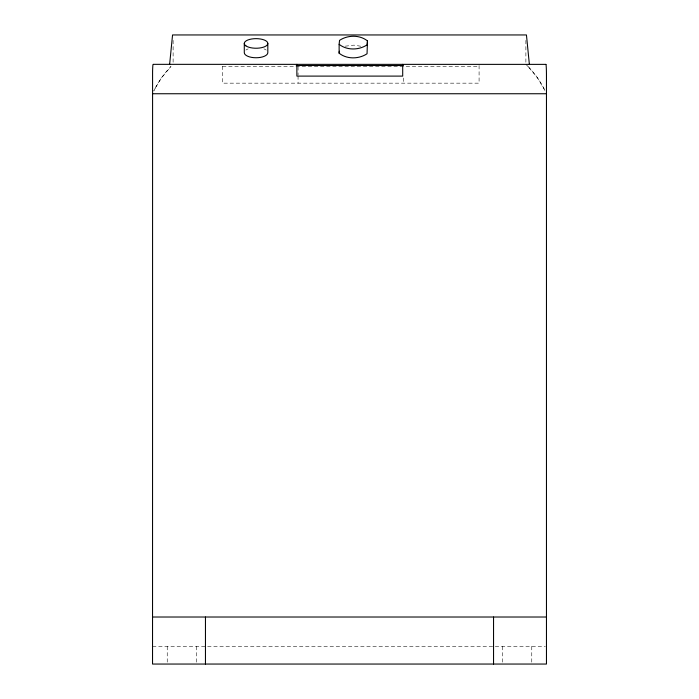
<?xml version="1.0" encoding="UTF-8"?>
<svg xmlns="http://www.w3.org/2000/svg" width="699" height="699" viewBox="0 0 699 699"><rect width="100%" height="100%" fill="white"/><g stroke="black" fill="none" stroke-linecap="round" stroke-linejoin="round"><path stroke-width="0.52" stroke-dasharray="3.5 2.62" d="M345.201 46.186L353.965 45.138L362.466 46.518M222.544 66.702L479.086 66.702M152.539 646.409L545.369 646.409M531.764 646.409L531.764 663.01M525.884 40.393L525.884 63.26M502.363 646.409L502.363 663.01M479.086 65.523L479.086 83.164L222.544 83.164L222.544 65.523M403.568 78.017L403.568 83.164M298.062 66.702L298.062 74.933M298.062 75.955L298.062 83.164M196.637 646.409L196.637 663.01M173.116 40.393L173.116 63.26M167.236 646.409L167.236 663.01M245.873 50.101A11.761 5.103 0 0 1 248.197 48.86M263.916 48.86A11.761 5.103 0 0 1 266.24 50.101M155.143 88.319L153.797 91.01A92.137 92.137 0 0 1 170.975 66.466L161.382 78.035L155.143 88.319M528.025 66.466L525.884 64.343A92.137 92.137 0 0 1 545.203 91.01L537.618 78.035L528.025 66.466"/><path stroke-width="1.05" d="M169.63 64.343L172.557 34.95L526.443 34.95L529.37 64.343M339.129 44.308L339.539 40.376C347.639 34.933 359.74 34.67 367.464 40.918L367.054 53.753C358.954 59.188 346.853 59.45 339.129 53.203L339.129 44.308C346.853 50.555 358.954 50.302 367.054 44.858L367.464 40.918M339.129 53.203L339.33 51.228M545.936 64.404L546.041 64.745A11.761 0.559 -90 0 1 546.461 76.104L546.461 664.05L152.539 664.05L152.583 71.604A11.761 0.559 -90 0 1 153.098 64.343L545.919 64.378M296.28 65.523L403.297 65.523M152.539 93.745L546.461 93.745M152.539 617.016L546.461 617.016M493.546 617.016L493.546 664.05M402.703 64.343L402.703 76.104L296.874 76.104L296.874 64.343M267.813 43.443L267.813 52.661A11.761 5.103 0 0 1 256.052 57.755A11.761 5.103 0 0 1 244.292 52.661L244.292 43.443M205.454 617.016L205.454 664.05M245.873 45.846A11.761 4.797 0 0 0 266.24 45.846A11.761 4.797 0 0 0 256.052 38.646A11.761 4.797 0 0 0 245.873 45.846"/></g></svg>
